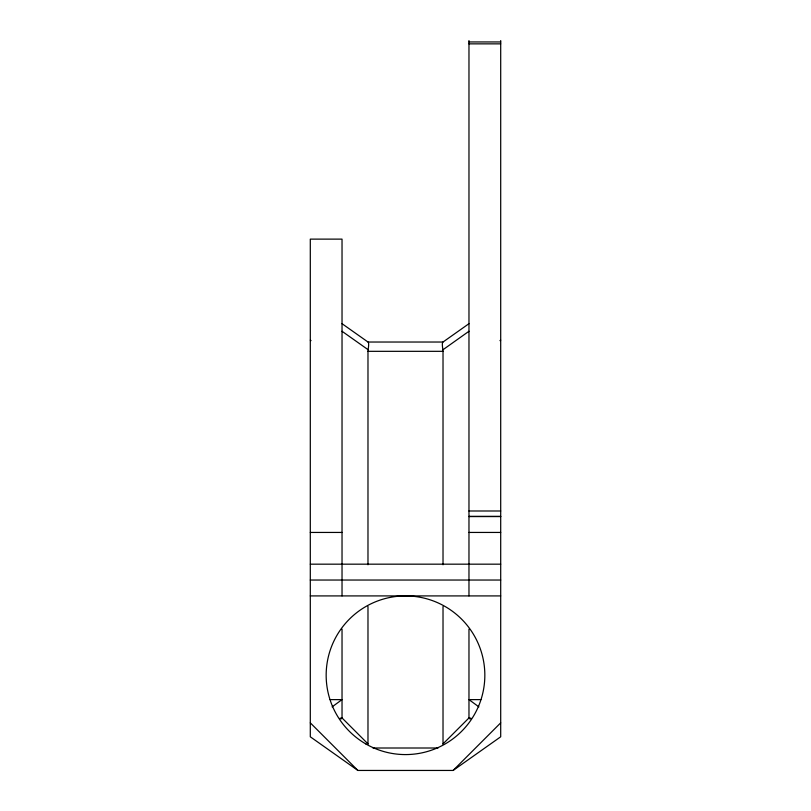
<?xml version="1.0" encoding="UTF-8"?>
<svg xmlns="http://www.w3.org/2000/svg" width="811" height="811" viewBox="0 0 811 811"><rect width="100%" height="100%" fill="white"/><g stroke="black" fill="none" stroke-linecap="round" stroke-linejoin="round"><path stroke-width="1.22" d="M367.981 564.78L367.981 351.325A18.704 10.796 45 0 1 368.093 349.794L368.113 349.713A30.22 3.71 -72.6 0 0 368.113 342.11L342.029 323.68M340.884 719.083L342.029 717.938L342.029 629.133M443.019 743.89L468.971 717.938L468.971 629.133M342.029 595.913L342.029 239.123L310.299 239.123L310.299 736.793L357.894 770.45L453.106 770.45L500.701 722.844M332.115 706.878L342.029 699.619L330.128 699.619M468.971 323.68L442.887 342.12A30.22 3.71 72.6 0 0 442.887 349.703A18.704 10.796 -45 0 1 443.019 351.325L443.019 564.78M442.907 349.794L468.971 331.263M499.961 340.63L500.701 340.103M453.106 770.45L500.701 736.793L500.701 40.55M340.042 718.242L342.029 717.938L367.981 743.89M468.971 41.949L500.701 41.949M468.971 43.855L500.701 43.855M367.981 342.029L443.019 342.029M367.981 351.325L443.019 351.325M468.971 510.991L500.701 510.991M468.971 516.364L500.701 516.364M468.971 516.577L500.701 516.577M310.299 532.442L342.029 532.442M468.971 532.442L500.701 532.442M310.299 564.172L500.701 564.172M310.299 580.037L500.701 580.037M310.299 595.913L500.701 595.913M480.872 699.619L468.971 699.619L478.885 706.878M372.989 748.006L438.011 748.006M470.958 718.242L468.971 717.938L470.116 719.083M342.029 331.263L368.113 349.713M310.299 340.103L311.039 340.63M310.299 722.844L357.894 770.45M468.971 40.55L468.971 595.913M443.019 606.496L443.019 744.153M367.981 606.496L367.981 744.153M365.832 743.951A79.336 79.336 0 0 0 484.836 675.249A79.336 79.336 0 0 0 365.832 606.537A79.336 79.336 0 0 0 365.832 743.951"/></g></svg>
